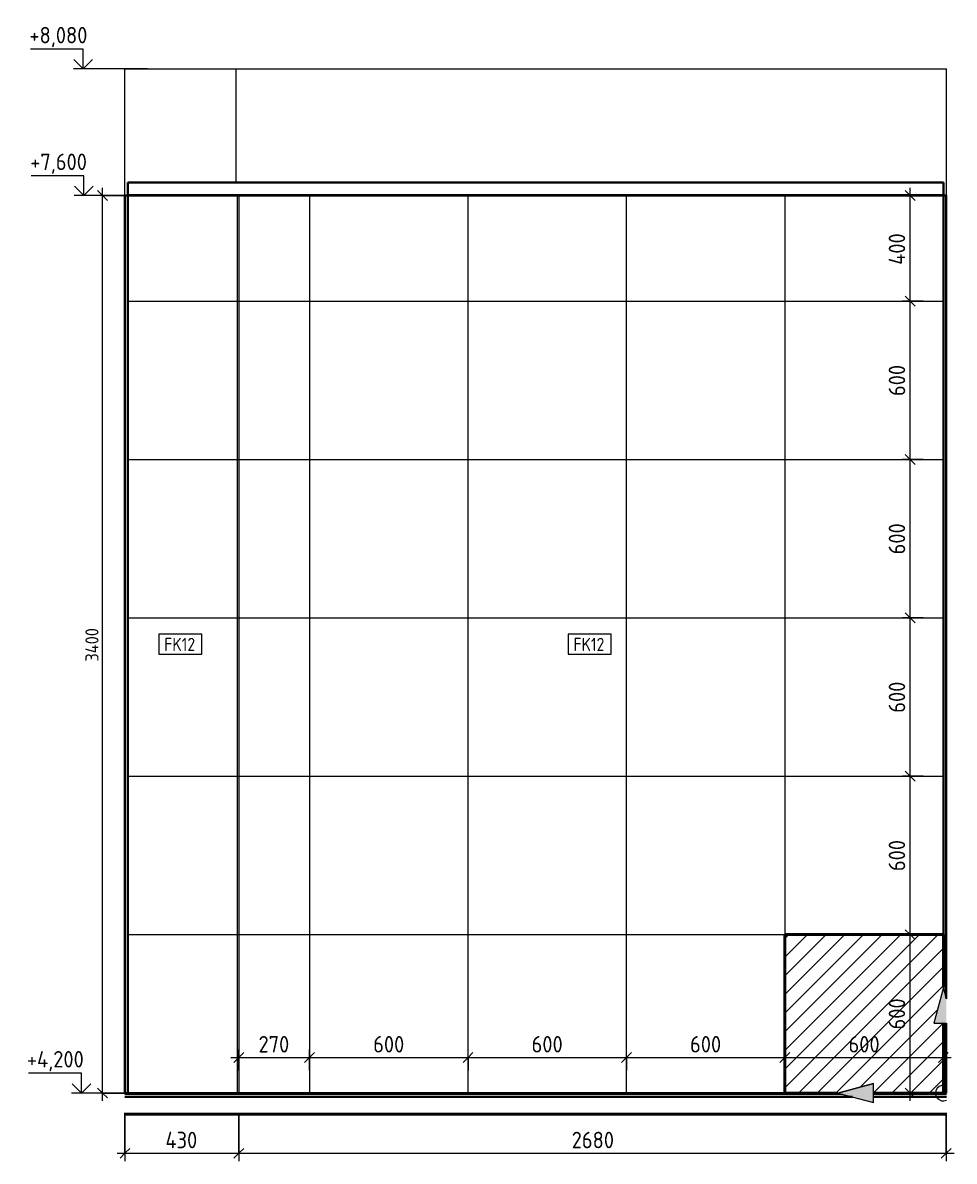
# Model space of a CAD drawing. Header units: millimetres. Extents: x 68806 to 95590, y -1987 to 22808.
# Drawn here: x 83066 to 86593, y 3942 to 8255 of the extents above; entities that cross this region are included whole.
import ezdxf

# ---------------------------------------------------------------- set-up
doc = ezdxf.new("R2010")
doc.units = ezdxf.units.MM
for name, color, linetype, lineweight in [('A-ANNO-DIMS', 7, 'Continuous', 9), ('A-ANNO-DIMS-25', 7, 'Continuous', 9), ('A-DETL-GENF', 7, 'Continuous', 9), ('A-FLOR', 7, 'Continuous', 9), ('A-WALL-IDEN', 7, 'Continuous', 9), ('A-WALL-PATT', 7, 'Continuous', 9), ('G-ANNO-DIMS', 7, 'Continuous', 9), ('G-ANNO-DIMS-1', 7, 'Continuous', 20), ('I-WALL', 7, 'Continuous', 9)]:
    doc.layers.add(name, color=color, linetype=linetype, lineweight=lineweight)
for name, color, linetype, lineweight, true_color in [('A-CLNG-FNSH-1', 7, 'Continuous', 30, 0x3c3c3c), ('A-DETL', 5, 'Continuous', 40, 0x0000ff), ('A-DETL-GENF-1', 7, 'Continuous', 9, 0xe0e0e0), ('A-FLOR-1', 7, 'Continuous', 9, 0x787878), ('A-FLOR-FNSH-1', 7, 'Continuous', 40, 0x3c3c3c), ('A-FLOR-FNSH-2', 7, 'Continuous', 30, 0x3c3c3c), ('A-WALL-FNSH-2', 7, 'Continuous', 30, 0x3c3c3c)]:
    doc.layers.add(name, color=color, linetype=linetype, lineweight=lineweight, true_color=true_color)
doc.styles.add('GOST Common_1', font='GOST_Common.ttf', dxfattribs={"width": 0.9, "height": 50})
doc.styles.add('ISOCPEUR_1', font='isocpeur.ttf', dxfattribs={"width": 0.9, "height": 62.5})
doc.styles.add('ISOCPEUR_2', font='isocpeur.ttf', dxfattribs={"width": 0.9, "height": 50})
doc.dimstyles.new('ISO-2_0_0_9К_Средний_округл2', dxfattribs={"dimscale": 304.8, "dimtxt": 49.799059, "dimasz": 0.123031, "dimexe": 0.098425, "dimexo": 0, "dimgap": 0, "dimtad": 1, "dimdec": 0, "dimrnd": 10, "dimzin": 0, "dimdsep": 46, "dimtxsty": 'ISOCPEUR_2', "dimblk1": 'OBLIQUE', "dimblk2": 'OBLIQUE', "dimsah": 1, "dimcen": 0.09, "dimdle": 0.098425, "dimazin": 0, "dimtfac": 1, "dimtdec": 4, "dimtix": 1, "dimtmove": 0, "dimatfit": 3, "dimfxl": 1, "dimtvp": 1, "dimtolj": 1, "dimtzin": 0, "dimarcsym": 2})
doc.dimstyles.new('ISO-2_5_0_9К_БОЛЬШОЙ_1', dxfattribs={"dimscale": 304.8, "dimtxt": 62.248823, "dimasz": 0.123031, "dimexe": 0.098425, "dimexo": 0.246063, "dimgap": 0, "dimtad": 1, "dimdec": 0, "dimrnd": 10, "dimzin": 0, "dimdsep": 46, "dimtxsty": 'ISOCPEUR_1', "dimblk1": 'OBLIQUE', "dimblk2": 'OBLIQUE', "dimsah": 1, "dimcen": 0.09, "dimdle": 0.098425, "dimazin": 0, "dimtfac": 1, "dimtdec": 4, "dimtix": 1, "dimtmove": 0, "dimatfit": 3, "dimfxl": 1, "dimtvp": 1, "dimtolj": 1, "dimtzin": 0, "dimarcsym": 2})
pattern_1 = [(90, (83878.4, 4200), (-600, 4e-14), []), (180, (83878.4, 4200), (-7e-14, -600), [])]

# ---------------------------------------------------------------- blocks, each defined once
blk = doc.blocks.new('Начало раскладки_красным - Начало раскладки_красным-30335072-Развертка 2_17-3')
at = {"layer": 'A-DETL-GENF'}
for points in [[(-70840.3, 4464.8), (-70829.5, 4464.8), (-70829.5, 4556.9), (-70841, 4600), (-70877.2, 4464.8), (-70841, 4464.8)], [(-71105.8, 4163.8), (-71105.8, 4236.2), (-71241, 4200), (-71222.3, 4195)]]:
    blk.add_hatch(color=256, dxfattribs=at).paths.add_polyline_path(points)
for p, q in [((-70841, 4600), (-70877.2, 4464.8)), ((-70841, 4600), (-70877.2, 4464.8)), ((-70829.5, 4556.9), (-70841, 4600)), ((-70841, 4600), (-70829.5, 4556.9)), ((-70877.2, 4464.8), (-70829.5, 4464.8)), ((-70877.2, 4464.8), (-70829.5, 4464.8)), ((-70841, 4230), (-70841, 4464.8)), ((-71105.8, 4236.2), (-71241, 4200)), ((-71241, 4200), (-71105.8, 4236.2)), ((-71105.8, 4163.8), (-71105.8, 4236.2)), ((-71105.8, 4163.8), (-71105.8, 4236.2)), ((-71241, 4200), (-71105.8, 4163.8)), ((-71241, 4200), (-71105.8, 4163.8)), ((-70871, 4200), (-71105.8, 4200))]:
    blk.add_line(p, q, dxfattribs=at)
blk.add_arc((-70841, 4200), 30, 66.7363, 293.2637, dxfattribs=at)
blk = doc.blocks.new('Высотные отметки - Стрелка_Верх-17668718-Развертка 2_17-3')
at = {"layer": 'G-ANNO-DIMS'}
for p, q in [((-74098.2, 8155), (-74298.2, 8155)), ((-74098.2, 8080), (-74098.2, 8155)), ((-74060.3, 8080), (-74135.2, 8080))]:
    blk.add_line(p, q, dxfattribs=at)
at = {"layer": 'G-ANNO-DIMS-1'}
for q in [(-74133.5, 8115.4), (-74062.8, 8115.4)]:
    blk.add_line((-74098.2, 8080), q, dxfattribs=at)
blk = doc.blocks.new('DIMBLOCK38-Развертка 2_17-3')
at = {"layer": 'A-ANNO-DIMS-25'}
for p, q in [((83452.9, 4125), (83452.9, 3941.6)), ((83452.9, 3971.6), (83452.9, 4125)), ((83883.9, 4125), (83883.9, 3941.6)), ((83883.9, 3971.6), (83883.9, 4125)), ((83422.9, 3971.6), (83883.9, 3971.6))]:
    blk.add_line(p, q, dxfattribs=at)
at = {"layer": 'A-ANNO-DIMS-25', "lineweight": 20}
for p, q in [((83452.9, 3971.6), (83434.1, 3952.8)), ((83452.9, 3971.6), (83471.6, 3990.3)), ((83883.9, 3971.6), (83865.1, 3952.8)), ((83883.9, 3971.6), (83902.6, 3990.3))]:
    blk.add_line(p, q, dxfattribs=at)
at = {"layer": 'A-ANNO-DIMS-25', "color": 0, "insert": (83606.1, 4053.2), "char_height": 62.5, "width": 149.397, "attachment_point": 1, "line_spacing_factor": 1.149209, "style": 'ISOCPEUR_1'}
blk.add_mtext('430', dxfattribs=at)
blk = doc.blocks.new('_Oblique')
at = {"color": 0, "linetype": 'ByBlock', "lineweight": -2}
blk.add_line((-0.5, -0.5), (0.5, 0.5), dxfattribs=at)
blk = doc.blocks.new('DIMBLOCK39-Развертка 2_17-3')
at = {"layer": 'A-ANNO-DIMS-25'}
for p, q in [((83883.9, 4125), (83883.9, 3941.6)), ((83883.9, 3971.6), (83883.9, 4125)), ((86562.9, 4125), (86562.9, 3941.6)), ((86562.9, 3971.6), (86562.9, 4125)), ((83883.9, 3971.6), (86592.9, 3971.6))]:
    blk.add_line(p, q, dxfattribs=at)
at = {"layer": 'A-ANNO-DIMS-25', "lineweight": 20}
for p, q in [((83883.9, 3971.6), (83865.1, 3952.8)), ((83883.9, 3971.6), (83902.6, 3990.3)), ((86562.9, 3971.6), (86544.1, 3952.8)), ((86562.9, 3971.6), (86581.6, 3990.3))]:
    blk.add_line(p, q, dxfattribs=at)
at = {"layer": 'A-ANNO-DIMS-25', "color": 0, "insert": (85144.4, 4053.2), "char_height": 62.5, "width": 189.619, "attachment_point": 1, "line_spacing_factor": 1.149209, "style": 'ISOCPEUR_1'}
blk.add_mtext('2680', dxfattribs=at)
blk = doc.blocks.new('DIMBLOCK40-Развертка 2_17-3')
at = {"layer": 'A-ANNO-DIMS-25'}
for p, q in [((86475, 4800), (86396.5, 4800)), ((86426.5, 4170), (86426.5, 4800)), ((86426.5, 4800), (86475, 4800)), ((86475, 4200), (86396.5, 4200)), ((86426.5, 4200), (86475, 4200))]:
    blk.add_line(p, q, dxfattribs=at)
at = {"layer": 'A-ANNO-DIMS-25', "lineweight": 20}
for p, q in [((86426.5, 4800), (86407.7, 4818.8)), ((86426.5, 4800), (86445.2, 4781.2)), ((86426.5, 4200), (86407.7, 4218.7)), ((86426.5, 4200), (86445.2, 4181.2))]:
    blk.add_line(p, q, dxfattribs=at)
at = {"layer": 'A-ANNO-DIMS-25', "color": 0, "insert": (86344.8, 4440.7), "char_height": 62.5, "width": 142.215, "attachment_point": 1, "rotation": 90, "line_spacing_factor": 1.149209, "style": 'ISOCPEUR_1'}
blk.add_mtext('600', dxfattribs=at)
blk = doc.blocks.new('DIMBLOCK41-Развертка 2_17-3')
at = {"layer": 'A-ANNO-DIMS-25'}
for p, q in [((86475, 5400), (86396.5, 5400)), ((86426.5, 4800), (86426.5, 5400)), ((86426.5, 5400), (86475, 5400)), ((86475, 4800), (86396.5, 4800)), ((86426.5, 4800), (86475, 4800))]:
    blk.add_line(p, q, dxfattribs=at)
at = {"layer": 'A-ANNO-DIMS-25', "lineweight": 20}
for p, q in [((86426.5, 5400), (86407.7, 5418.8)), ((86426.5, 5400), (86445.2, 5381.2)), ((86426.5, 4800), (86407.7, 4818.8)), ((86426.5, 4800), (86445.2, 4781.2))]:
    blk.add_line(p, q, dxfattribs=at)
at = {"layer": 'A-ANNO-DIMS-25', "color": 0, "insert": (86344.8, 5040.7), "char_height": 62.5, "width": 142.215, "attachment_point": 1, "rotation": 90, "line_spacing_factor": 1.149209, "style": 'ISOCPEUR_1'}
blk.add_mtext('600', dxfattribs=at)
blk = doc.blocks.new('DIMBLOCK42-Развертка 2_17-3')
at = {"layer": 'A-ANNO-DIMS-25'}
for p, q in [((86475, 6000), (86396.5, 6000)), ((86426.5, 5400), (86426.5, 6000)), ((86426.5, 6000), (86475, 6000)), ((86475, 5400), (86396.5, 5400)), ((86426.5, 5400), (86475, 5400))]:
    blk.add_line(p, q, dxfattribs=at)
at = {"layer": 'A-ANNO-DIMS-25', "lineweight": 20}
for p, q in [((86426.5, 6000), (86407.7, 6018.8)), ((86426.5, 6000), (86445.2, 5981.2)), ((86426.5, 5400), (86407.7, 5418.8)), ((86426.5, 5400), (86445.2, 5381.2))]:
    blk.add_line(p, q, dxfattribs=at)
at = {"layer": 'A-ANNO-DIMS-25', "color": 0, "insert": (86344.8, 5640.7), "char_height": 62.5, "width": 142.215, "attachment_point": 1, "rotation": 90, "line_spacing_factor": 1.149209, "style": 'ISOCPEUR_1'}
blk.add_mtext('600', dxfattribs=at)
blk = doc.blocks.new('DIMBLOCK43-Развертка 2_17-3')
at = {"layer": 'A-ANNO-DIMS-25'}
for p, q in [((86475, 6600), (86396.5, 6600)), ((86426.5, 6000), (86426.5, 6600)), ((86426.5, 6600), (86475, 6600)), ((86475, 6000), (86396.5, 6000)), ((86426.5, 6000), (86475, 6000))]:
    blk.add_line(p, q, dxfattribs=at)
at = {"layer": 'A-ANNO-DIMS-25', "lineweight": 20}
for p, q in [((86426.5, 6600), (86407.7, 6618.8)), ((86426.5, 6600), (86445.2, 6581.2)), ((86426.5, 6000), (86407.7, 6018.8)), ((86426.5, 6000), (86445.2, 5981.2))]:
    blk.add_line(p, q, dxfattribs=at)
at = {"layer": 'A-ANNO-DIMS-25', "color": 0, "insert": (86344.8, 6240.7), "char_height": 62.5, "width": 142.215, "attachment_point": 1, "rotation": 90, "line_spacing_factor": 1.149209, "style": 'ISOCPEUR_1'}
blk.add_mtext('600', dxfattribs=at)
blk = doc.blocks.new('DIMBLOCK44-Развертка 2_17-3')
at = {"layer": 'A-ANNO-DIMS-25', "lineweight": 20}
for p, q in [((86426.5, 7200), (86407.7, 7218.8)), ((86426.5, 7200), (86445.2, 7181.2)), ((86426.5, 6600), (86407.7, 6618.8)), ((86426.5, 6600), (86445.2, 6581.2))]:
    blk.add_line(p, q, dxfattribs=at)
at = {"layer": 'A-ANNO-DIMS-25'}
for p, q in [((86475, 7200), (86396.5, 7200)), ((86426.5, 6600), (86426.5, 7200)), ((86426.5, 7200), (86475, 7200)), ((86475, 6600), (86396.5, 6600)), ((86426.5, 6600), (86475, 6600))]:
    blk.add_line(p, q, dxfattribs=at)
at = {"layer": 'A-ANNO-DIMS-25', "color": 0, "insert": (86344.8, 6840.7), "char_height": 62.5, "width": 142.215, "attachment_point": 1, "rotation": 90, "line_spacing_factor": 1.149209, "style": 'ISOCPEUR_1'}
blk.add_mtext('600', dxfattribs=at)
blk = doc.blocks.new('DIMBLOCK45-Развертка 2_17-3')
at = {"layer": 'A-ANNO-DIMS-25'}
for p, q in [((86475, 7600), (86396.5, 7600)), ((86426.5, 7200), (86426.5, 7630)), ((86426.5, 7600), (86475, 7600)), ((86475, 7200), (86396.5, 7200)), ((86426.5, 7200), (86475, 7200))]:
    blk.add_line(p, q, dxfattribs=at)
at = {"layer": 'A-ANNO-DIMS-25', "lineweight": 20}
for p, q in [((86426.5, 7600), (86407.7, 7618.8)), ((86426.5, 7600), (86445.2, 7581.2)), ((86426.5, 7200), (86407.7, 7218.8)), ((86426.5, 7200), (86445.2, 7181.2))]:
    blk.add_line(p, q, dxfattribs=at)
at = {"layer": 'A-ANNO-DIMS-25', "color": 0, "insert": (86344.8, 7337.8), "char_height": 62.5, "width": 149.397, "attachment_point": 1, "rotation": 90, "line_spacing_factor": 1.149209, "style": 'ISOCPEUR_1'}
blk.add_mtext('400', dxfattribs=at)
blk = doc.blocks.new('DIMBLOCK46-Развертка 2_17-3')
at = {"layer": 'A-ANNO-DIMS-25'}
for p, q in [((83883.9, 4285.9), (83883.9, 4364.3)), ((84151.9, 4285.9), (84151.9, 4364.3)), ((83853.9, 4334.3), (84151.9, 4334.3)), ((83883.9, 4334.3), (83883.9, 4285.9)), ((84151.9, 4334.3), (84151.9, 4285.9))]:
    blk.add_line(p, q, dxfattribs=at)
at = {"layer": 'A-ANNO-DIMS-25', "lineweight": 20}
for p, q in [((83883.9, 4334.3), (83865.1, 4315.6)), ((83883.9, 4334.3), (83902.6, 4353.1)), ((84151.9, 4334.3), (84133.1, 4315.6)), ((84151.9, 4334.3), (84170.6, 4353.1))]:
    blk.add_line(p, q, dxfattribs=at)
at = {"layer": 'A-ANNO-DIMS-25', "color": 0, "insert": (83958.6, 4416), "char_height": 62.5, "width": 142.215, "attachment_point": 1, "line_spacing_factor": 1.149209, "style": 'ISOCPEUR_1'}
blk.add_mtext('270', dxfattribs=at)
blk = doc.blocks.new('DIMBLOCK47-Развертка 2_17-3')
at = {"layer": 'A-ANNO-DIMS-25'}
for p, q in [((84151.9, 4285.9), (84151.9, 4364.3)), ((84751.9, 4285.9), (84751.9, 4364.3)), ((84151.9, 4334.3), (84751.9, 4334.3)), ((84151.9, 4334.3), (84151.9, 4285.9)), ((84751.9, 4334.3), (84751.9, 4285.9))]:
    blk.add_line(p, q, dxfattribs=at)
at = {"layer": 'A-ANNO-DIMS-25', "lineweight": 20}
for p, q in [((84151.9, 4334.3), (84133.1, 4315.6)), ((84151.9, 4334.3), (84170.6, 4353.1)), ((84751.9, 4334.3), (84733.1, 4315.6)), ((84751.9, 4334.3), (84770.6, 4353.1))]:
    blk.add_line(p, q, dxfattribs=at)
at = {"layer": 'A-ANNO-DIMS-25', "color": 0, "insert": (84392.6, 4416), "char_height": 62.5, "width": 142.215, "attachment_point": 1, "line_spacing_factor": 1.149209, "style": 'ISOCPEUR_1'}
blk.add_mtext('600', dxfattribs=at)
blk = doc.blocks.new('DIMBLOCK48-Развертка 2_17-3')
at = {"layer": 'A-ANNO-DIMS-25'}
for p, q in [((84751.9, 4285.9), (84751.9, 4364.3)), ((85351.9, 4285.9), (85351.9, 4364.3)), ((84751.9, 4334.3), (85351.9, 4334.3)), ((84751.9, 4334.3), (84751.9, 4285.9)), ((85351.9, 4334.3), (85351.9, 4285.9))]:
    blk.add_line(p, q, dxfattribs=at)
at = {"layer": 'A-ANNO-DIMS-25', "lineweight": 20}
for p, q in [((84751.9, 4334.3), (84733.1, 4315.6)), ((84751.9, 4334.3), (84770.6, 4353.1)), ((85351.9, 4334.3), (85333.1, 4315.6)), ((85351.9, 4334.3), (85370.6, 4353.1))]:
    blk.add_line(p, q, dxfattribs=at)
at = {"layer": 'A-ANNO-DIMS-25', "color": 0, "insert": (84992.6, 4416), "char_height": 62.5, "width": 142.215, "attachment_point": 1, "line_spacing_factor": 1.149209, "style": 'ISOCPEUR_1'}
blk.add_mtext('600', dxfattribs=at)
blk = doc.blocks.new('DIMBLOCK49-Развертка 2_17-3')
at = {"layer": 'A-ANNO-DIMS-25'}
for p, q in [((85351.9, 4285.9), (85351.9, 4364.3)), ((85951.9, 4285.9), (85951.9, 4364.3)), ((85351.9, 4334.3), (85951.9, 4334.3)), ((85351.9, 4334.3), (85351.9, 4285.9)), ((85951.9, 4334.3), (85951.9, 4285.9))]:
    blk.add_line(p, q, dxfattribs=at)
at = {"layer": 'A-ANNO-DIMS-25', "lineweight": 20}
for p, q in [((85351.9, 4334.3), (85333.1, 4315.6)), ((85351.9, 4334.3), (85370.6, 4353.1)), ((85951.9, 4334.3), (85933.1, 4315.6)), ((85951.9, 4334.3), (85970.6, 4353.1))]:
    blk.add_line(p, q, dxfattribs=at)
at = {"layer": 'A-ANNO-DIMS-25', "color": 0, "insert": (85592.6, 4416), "char_height": 62.5, "width": 142.215, "attachment_point": 1, "line_spacing_factor": 1.149209, "style": 'ISOCPEUR_1'}
blk.add_mtext('600', dxfattribs=at)
blk = doc.blocks.new('DIMBLOCK50-Развертка 2_17-3')
at = {"layer": 'A-ANNO-DIMS-25'}
for p, q in [((85951.9, 4285.9), (85951.9, 4364.3)), ((86551.9, 4285.9), (86551.9, 4364.3)), ((85951.9, 4334.3), (86581.9, 4334.3)), ((85951.9, 4334.3), (85951.9, 4285.9)), ((86551.9, 4334.3), (86551.9, 4285.9))]:
    blk.add_line(p, q, dxfattribs=at)
at = {"layer": 'A-ANNO-DIMS-25', "lineweight": 20}
for p, q in [((85951.9, 4334.3), (85933.1, 4315.6)), ((85951.9, 4334.3), (85970.6, 4353.1)), ((86551.9, 4334.3), (86533.1, 4315.6)), ((86551.9, 4334.3), (86570.6, 4353.1))]:
    blk.add_line(p, q, dxfattribs=at)
at = {"layer": 'A-ANNO-DIMS-25', "color": 0, "insert": (86192.6, 4416), "char_height": 62.5, "width": 142.215, "attachment_point": 1, "line_spacing_factor": 1.149209, "style": 'ISOCPEUR_1'}
blk.add_mtext('600', dxfattribs=at)
blk = doc.blocks.new('М_стена_0001 - Типоразмер_без рамки-25382661-Развертка 2_17-3')
at = {"layer": 'A-WALL-IDEN'}
for p, q in [((-73648.6, 5938.1), (-73811.8, 5938.1)), ((-73811.8, 5938.1), (-73811.8, 5863.1)), ((-73648.6, 5863.1), (-73648.6, 5938.1)), ((-73811.8, 5863.1), (-73648.6, 5863.1))]:
    blk.add_line(p, q, dxfattribs=at)
blk = doc.blocks.new('DIMBLOCK51-Развертка 2_17-3')
at = {"layer": 'A-ANNO-DIMS-25'}
for p, q in [((83463.9, 7600), (83338.1, 7600)), ((83368.1, 4170), (83368.1, 7630)), ((83368.1, 7600), (83463.9, 7600)), ((83432.9, 4200), (83338.1, 4200)), ((83368.1, 4200), (83452.9, 4200))]:
    blk.add_line(p, q, dxfattribs=at)
at = {"layer": 'A-ANNO-DIMS-25', "lineweight": 20}
for p, q in [((83368.1, 7600), (83349.4, 7618.8)), ((83368.1, 7600), (83386.9, 7581.2)), ((83368.1, 4200), (83349.4, 4218.7)), ((83368.1, 4200), (83386.9, 4181.2))]:
    blk.add_line(p, q, dxfattribs=at)
at = {"layer": 'A-ANNO-DIMS-25', "color": 0, "insert": (83302.8, 5834.4), "char_height": 50, "width": 157.442, "attachment_point": 1, "rotation": 90, "line_spacing_factor": 1.149209, "style": 'ISOCPEUR_2'}
blk.add_mtext('3400', dxfattribs=at)

msp = doc.modelspace()

# ---------------------------------------------------------------- hatches: boundary and pattern name
at = {"layer": 'A-DETL-GENF-1'}
h = msp.add_hatch(dxfattribs=at)
h.set_pattern_fill('FP_15', color=256, style=0, pattern_type=2)
h.set_pattern_definition([(45, (157392.893, 0), (-35.35534, 35.35534), [])])
h.paths.add_polyline_path([(85951.9, 4200), (86151.9, 4200), (86287.1, 4236.2), (86287.1, 4200), (86551.9, 4200), (86551.9, 4464.8), (86515.7, 4464.8), (86551.9, 4600), (86551.9, 4800), (85951.9, 4800)])
at = {"layer": 'A-FLOR-1'}
h = msp.add_hatch(dxfattribs=at)
h.set_pattern_fill('FP_16', color=256, style=0, pattern_type=2)
h.set_pattern_definition([(45, (157392.893, 0), (-14.25598, 14.25598), []), (45, (157407.149, 0), (-14.25598, 14.25598), [25.202, -5.04, 0.8382, -4.202])])
h.paths.add_polyline_path([(86563.4, 4119.7), (86563.4, 4120), (83452.7, 4120), (83452.7, 4119.7)])
at = {"layer": 'A-WALL-PATT'}
h = msp.add_hatch(dxfattribs=at)
h.set_pattern_fill('FP_18', color=256, style=0, pattern_type=2)
h.set_pattern_definition(pattern_1)
h.paths.add_polyline_path([(83852.9, 4200), (83872.9, 4200), (83872.9, 7600), (83463.9, 7599.8), (83463.9, 4200)])
h = msp.add_hatch(dxfattribs=at)
h.set_pattern_fill('FP_18', color=256, style=0, pattern_type=2)
h.set_pattern_definition(pattern_1)
h.paths.add_polyline_path([(83872.9, 4200), (83883.9, 4200), (83883.9, 7600), (83872.9, 7600), (83872.9, 5696.1)])
h = msp.add_hatch(dxfattribs=at)
h.set_pattern_fill('FP_17', color=256, style=0, pattern_type=2)
h.set_pattern_definition([(90, (86551.9, 4200), (-600, 4e-14), []), (180, (86551.9, 4200), (-7e-14, -600), [])])
h.paths.add_polyline_path([(83883.9, 4200), (85951.9, 4200), (85951.9, 4800), (86551.9, 4800), (86551.9, 7600), (83883.9, 7600), (83883.9, 5693.7)])

# ---------------------------------------------------------------- linework, layer by layer
at = {"layer": 'A-CLNG-FNSH-1'}
for p, q in [((86551.9, 7650), (83463.9, 7650)), ((83463.9, 7650), (83463.9, 7600)), ((86551.9, 7600), (86551.9, 7650)), ((86551.9, 7601), (83463.9, 7601)), ((83463.9, 7600), (86551.9, 7600))]:
    msp.add_line(p, q, dxfattribs=at)
at = {"layer": 'A-DETL'}
for p, q in [((86551.9, 4800), (85951.9, 4800)), ((85951.9, 4800), (85951.9, 4200)), ((86551.9, 4600), (86551.9, 4800)), ((86551.9, 4200), (86551.9, 4464.8)), ((85951.9, 4200), (86151.9, 4200)), ((86287.1, 4200), (86551.9, 4200))]:
    msp.add_line(p, q, dxfattribs=at)
at = {"layer": 'A-FLOR'}
for p, q in [((83452.7, 8080), (86563.4, 8080)), ((86170.6, 4195), (83452.7, 4195)), ((86563.4, 4195), (86287.1, 4195))]:
    msp.add_line(p, q, dxfattribs=at)
at = {"layer": 'A-FLOR-FNSH-1'}
msp.add_line((86563.4, 4120), (83452.7, 4120), dxfattribs=at)
at = {"layer": 'A-FLOR-FNSH-2'}
for p, q in [((86151.9, 4200), (83452.7, 4200)), ((83452.7, 4185), (86207.9, 4185)), ((86563.4, 4200), (86287.1, 4200)), ((86287.1, 4185), (86563.4, 4185))]:
    msp.add_line(p, q, dxfattribs=at)
at = {"layer": 'A-WALL-FNSH-2'}
for p, q in [((83452.9, 7599.8), (83452.9, 4200)), ((83463.9, 7599.8), (83452.9, 7599.8)), ((83463.9, 4200), (83463.9, 7599.8)), ((86562.9, 7600), (86551.9, 7600)), ((86551.9, 7600), (86551.9, 4600)), ((86562.9, 4558.9), (86562.9, 7600)), ((86551.9, 4464.8), (86551.9, 4200)), ((86562.9, 4200), (86562.9, 4464.8))]:
    msp.add_line(p, q, dxfattribs=at)
at = {"layer": 'G-ANNO-DIMS'}
for p, q in [((83538.6, 8080), (83294.7, 8080)), ((83558.8, 7600), (83297.7, 7600)), ((83515, 4200), (83288, 4200))]:
    msp.add_line(p, q, dxfattribs=at)
at = {"layer": 'I-WALL'}
for p, q in [((83452.9, 7599.8), (83452.9, 8080.3)), ((83872.9, 8080), (83872.9, 7650)), ((86562.9, 8080.3), (86562.9, 7600)), ((83463.9, 7600), (83452.9, 7600)), ((83883.9, 7600), (83883.9, 4200))]:
    msp.add_line(p, q, dxfattribs=at)

# ---------------------------------------------------------------- block references
at = {"layer": 'A-DETL-GENF'}
msp.add_blockref('Начало раскладки_красным - Начало раскладки_красным-30335072-Развертка 2_17-3', (157392.9, 0), dxfattribs=at)
at = {"layer": 'A-WALL-IDEN'}
for p in [(157392.9, 0), (158942.4, 0)]:
    msp.add_blockref('М_стена_0001 - Типоразмер_без рамки-25382661-Развертка 2_17-3', p, dxfattribs=at)
at = {"layer": 'G-ANNO-DIMS'}
for p in [(157392.9, 0), (157395.8, -480), (157386.1, -3880)]:
    msp.add_blockref('Высотные отметки - Стрелка_Верх-17668718-Развертка 2_17-3', p, dxfattribs=at)

# ---------------------------------------------------------------- texts
at = {"layer": 'A-WALL-IDEN', "char_height": 50, "width": 151.519, "attachment_point": 1, "style": 'GOST Common_1'}
for insert in [(83601.5, 5924.5), (85151, 5924.5)]:
    msp.add_mtext('FK12', dxfattribs=dict(at, insert=insert))

# ---------------------------------------------------------------- dimensions: what is measured, and where the dimension line sits
at = {"layer": 'A-ANNO-DIMS'}
for base, p1, p2, override, picture, middle in [((86426.5, 7600), (86400, 7200), (86400, 7600), {"dimpost": '<>', "dimfxl": 400}, 'DIMBLOCK45-Развертка 2_17-3', (86395.2, 7400)), ((86426.5, 7200), (86400, 6600), (86400, 7200), {"dimpost": '<>', "dimfxl": 600}, 'DIMBLOCK44-Развертка 2_17-3', (86395.2, 6900)), ((86426.5, 6600), (86400, 6000), (86400, 6600), {"dimpost": '<>', "dimfxl": 600}, 'DIMBLOCK43-Развертка 2_17-3', (86395.2, 6300)), ((86426.5, 6000), (86400, 5400), (86400, 6000), {"dimpost": '<>', "dimfxl": 600}, 'DIMBLOCK42-Развертка 2_17-3', (86395.2, 5700)), ((86426.5, 5400), (86400, 4800), (86400, 5400), {"dimpost": '<>', "dimfxl": 600}, 'DIMBLOCK41-Развертка 2_17-3', (86395.2, 5100)), ((86426.5, 4800), (86400, 4200), (86400, 4800), {"dimpost": '<>', "dimfxl": 600}, 'DIMBLOCK40-Развертка 2_17-3', (86395.2, 4500))]:
    dim = msp.add_linear_dim(base=base, p1=p1, p2=p2, angle=90, dimstyle='ISO-2_5_0_9К_БОЛЬШОЙ_1', override=override, dxfattribs=at)
    dim.commit()
    dim.dimension.update_dxf_attribs({"geometry": picture, "text_midpoint": middle})
for base, p1, p2, override, picture, middle in [((84151.9, 4334.3), (83883.9, 4360.9), (84151.9, 4360.9), {"dimpost": '<>', "dimfxl": 268.000001}, 'DIMBLOCK46-Развертка 2_17-3', (84017.9, 4365.6)), ((84751.9, 4334.3), (84151.9, 4360.9), (84751.9, 4360.9), {"dimpost": '<>', "dimfxl": 600}, 'DIMBLOCK47-Развертка 2_17-3', (84451.9, 4365.6)), ((85351.9, 4334.3), (84751.9, 4360.9), (85351.9, 4360.9), {"dimpost": '<>', "dimfxl": 600}, 'DIMBLOCK48-Развертка 2_17-3', (85051.9, 4365.6)), ((85951.9, 4334.3), (85351.9, 4360.9), (85951.9, 4360.9), {"dimpost": '<>', "dimfxl": 600}, 'DIMBLOCK49-Развертка 2_17-3', (85651.9, 4365.6)), ((86551.9, 4334.3), (85951.9, 4360.9), (86551.9, 4360.9), {"dimpost": '<>', "dimfxl": 600}, 'DIMBLOCK50-Развертка 2_17-3', (86251.9, 4365.6)), ((83883.9, 3971.6), (83452.9, 4200), (83883.9, 4200), {"dimpost": '<>', "dimfxl": 430.999999}, 'DIMBLOCK38-Развертка 2_17-3', (83668.4, 4002.8)), ((86562.9, 3971.6), (83883.9, 4200), (86562.9, 4200), {"dimpost": '<>', "dimfxl": 2679.000001}, 'DIMBLOCK39-Развертка 2_17-3', (85223.4, 4002.8))]:
    dim = msp.add_linear_dim(base=base, p1=p1, p2=p2, dimstyle='ISO-2_5_0_9К_БОЛЬШОЙ_1', override=override, dxfattribs=at)
    dim.commit()
    dim.dimension.update_dxf_attribs({"geometry": picture, "text_midpoint": middle})

# ---------------------------------------------------------------- next in the draw order: texts
at = {"layer": 'G-ANNO-DIMS', "char_height": 62.5, "attachment_point": 1, "line_spacing_factor": 1.149209, "style": 'ISOCPEUR_1', "bg_fill": 3, "box_fill_scale": 1.25, "bg_fill_color": 256, "bg_fill_true_color": 13158600, "bg_fill_transparency": 0}
for s, insert, width in [('+8,080', (83091.1, 8239.2), 254.705), ('+7,600', (83094.1, 7759.2), 254.705), ('+4,200', (83081.6, 4359.2), 261.428)]:
    msp.add_mtext(s, dxfattribs=dict(at, insert=insert, width=width))

# ---------------------------------------------------------------- next in the draw order: dimensions: what is measured, and where the dimension line sits
at = {"layer": 'A-ANNO-DIMS'}
dim = msp.add_linear_dim(base=(83368.1, 7600), p1=(83432.9, 4200), p2=(83463.9, 7600), angle=90, dimstyle='ISO-2_0_0_9К_Средний_округл2', override={"dimpost": '<>', "dimfxl": 3400.141321}, dxfattribs=at)
dim.commit()
dim.dimension.update_dxf_attribs({"geometry": 'DIMBLOCK51-Развертка 2_17-3', "text_midpoint": (83343.1, 5900)})

doc.saveas('drawing.dxf')
